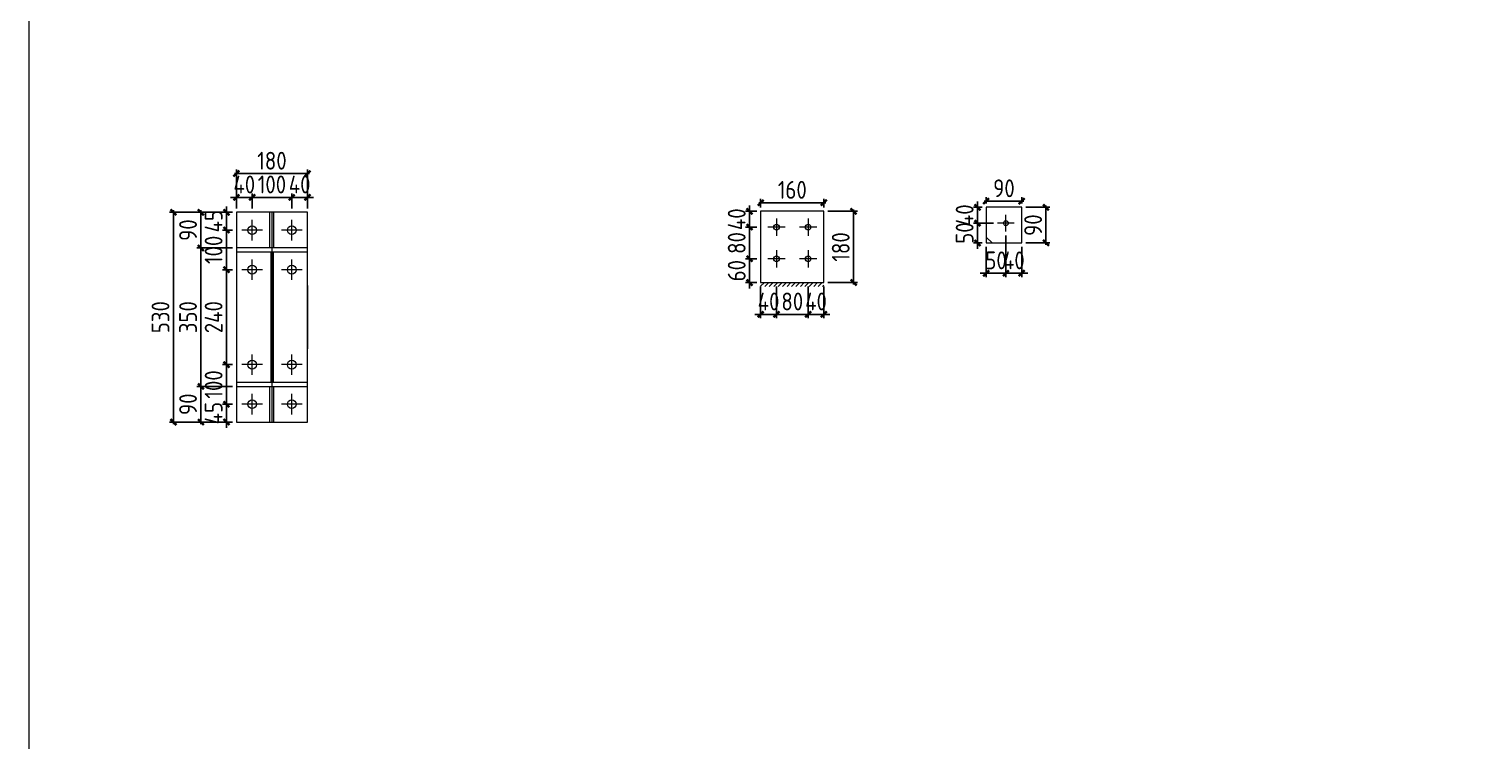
# Model space of a CAD drawing. Extents: x 485428 to 797698, y 56414 to 211814.
# Drawn here: x 763438 to 770791, y 123828 to 127425 of the extents above; entities that cross this region are included whole.
import ezdxf

# ---------------------------------------------------------------- set-up
doc = ezdxf.new("R2010")
doc.units = 0
doc.header["$LTSCALE"] = 1000
doc.header["$MEASUREMENT"] = 0
doc.styles.get("Standard").update_dxf_attribs({"font": 'gbenor.shx', "bigfont": 'gbcbig.shx'})
doc.dimstyles.get("Standard").update_dxf_attribs({"dimscale": 100, "dimtxt": 2, "dimasz": 0.4, "dimexe": 0.5, "dimexo": 1, "dimgap": 0.5, "dimtad": 1, "dimdec": 0, "dimzin": 0, "dimdsep": 46, "dimtxsty": 'Standard', "dimblk": 'ARCHTICK', "dimcen": 0.09, "dimadec": 0, "dimazin": 0, "dimtfac": 1, "dimtdec": 0, "dimtix": 1, "dimtmove": 2, "dimatfit": 3, "dimfxl": 1, "dimtolj": 1, "dimtzin": 0, "dimarcsym": 0})

# ---------------------------------------------------------------- blocks, each defined once
blk = doc.blocks.new('_ArchTick')
at = {"color": 0, "linetype": 'ByBlock', "const_width": 0.4}
blk.add_lwpolyline([(-0.5, -0.5), (0.5, 0.5)], dxfattribs=at)
blk = doc.blocks.new('*D2574')
at = {"color": 3, "lineweight": -2}
for p, q in [((764486.5, 126574.8), (764456.5, 126574.8)), ((764486.5, 126519.3), (764486.5, 126594.8)), ((764486.5, 126574.8), (764566.5, 126574.8)), ((764566.5, 126519.3), (764566.5, 126594.8)), ((764566.5, 126574.8), (764596.5, 126574.8))]:
    blk.add_line(p, q, dxfattribs=at)
at = {"layer": 'Defpoints', "color": 0}
for p in [(764566.5, 126574.8), (764486.5, 126499.3), (764566.5, 126499.3)]:
    blk.add_point(p, dxfattribs=at)
at = {"color": 3, "lineweight": -2, "xscale": 30, "yscale": 30, "zscale": 30}
blk.add_blockref('_ArchTick', (764486.5, 126574.8), dxfattribs=at)
at = {"color": 3, "lineweight": -2, "xscale": 30, "yscale": 30, "zscale": 30, "rotation": 180}
blk.add_blockref('_ArchTick', (764566.5, 126574.8), dxfattribs=at)
at = {"color": 0, "lineweight": 15, "insert": (764526.5, 126639.8), "char_height": 90, "attachment_point": 5}
blk.add_mtext('\\A1;40', dxfattribs=at)
blk = doc.blocks.new('*D2549')
at = {"color": 3, "lineweight": -2}
for p, q in [((764556.5, 126574.8), (764776.5, 126574.8)), ((764566.5, 126519.3), (764566.5, 126594.8)), ((764766.5, 126519.3), (764766.5, 126594.8))]:
    blk.add_line(p, q, dxfattribs=at)
at = {"layer": 'Defpoints', "color": 0}
for p in [(764766.5, 126574.8), (764566.5, 126499.3), (764766.5, 126499.3)]:
    blk.add_point(p, dxfattribs=at)
at = {"color": 3, "lineweight": -2, "xscale": 30, "yscale": 30, "zscale": 30, "rotation": 180}
blk.add_blockref('_ArchTick', (764566.5, 126574.8), dxfattribs=at)
at = {"color": 3, "lineweight": -2, "xscale": 30, "yscale": 30, "zscale": 30}
blk.add_blockref('_ArchTick', (764766.5, 126574.8), dxfattribs=at)
at = {"color": 0, "lineweight": 15, "insert": (764666.5, 126639.8), "char_height": 90, "attachment_point": 5}
blk.add_mtext('\\A1;100', dxfattribs=at)
blk = doc.blocks.new('*D2575')
at = {"color": 3, "lineweight": -2}
for p, q in [((764766.5, 126574.8), (764736.5, 126574.8)), ((764766.5, 126519.3), (764766.5, 126594.8)), ((764766.5, 126574.8), (764846.5, 126574.8)), ((764846.5, 126519.3), (764846.5, 126594.8)), ((764846.5, 126574.8), (764876.5, 126574.8))]:
    blk.add_line(p, q, dxfattribs=at)
at = {"layer": 'Defpoints', "color": 0}
for p in [(764846.5, 126574.8), (764766.5, 126499.3), (764846.5, 126499.3)]:
    blk.add_point(p, dxfattribs=at)
at = {"color": 3, "lineweight": -2, "xscale": 30, "yscale": 30, "zscale": 30}
blk.add_blockref('_ArchTick', (764766.5, 126574.8), dxfattribs=at)
at = {"color": 3, "lineweight": -2, "xscale": 30, "yscale": 30, "zscale": 30, "rotation": 180}
blk.add_blockref('_ArchTick', (764846.5, 126574.8), dxfattribs=at)
at = {"color": 0, "lineweight": 15, "insert": (764806.5, 126639.8), "char_height": 90, "attachment_point": 5}
blk.add_mtext('\\A1;40', dxfattribs=at)
blk = doc.blocks.new('*D2550')
at = {"color": 3, "lineweight": -2}
for p, q in [((764466.5, 126499.3), (764416.5, 126499.3)), ((764436.5, 126499.3), (764436.5, 126529.3)), ((764436.5, 126499.3), (764436.5, 126409.3)), ((764466.5, 126409.3), (764416.5, 126409.3)), ((764436.5, 126409.3), (764436.5, 126379.3))]:
    blk.add_line(p, q, dxfattribs=at)
at = {"layer": 'Defpoints', "color": 0}
for p in [(764486.5, 126499.3), (764436.5, 126409.3), (764486.5, 126409.3)]:
    blk.add_point(p, dxfattribs=at)
at = {"color": 3, "lineweight": -2, "xscale": 30, "yscale": 30, "zscale": 30}
for p, rotation in [((764436.5, 126499.3), 270), ((764436.5, 126409.3), 90)]:
    blk.add_blockref('_ArchTick', p, dxfattribs=dict(at, rotation=rotation))
at = {"color": 0, "lineweight": 15, "insert": (764371.5, 126454.3), "char_height": 90, "attachment_point": 5, "rotation": 90}
blk.add_mtext('\\A1;45', dxfattribs=at)
blk = doc.blocks.new('*D2551')
at = {"color": 3, "lineweight": -2}
for p, q in [((764466.5, 126409.3), (764416.5, 126409.3)), ((764436.5, 126419.3), (764436.5, 126199.3)), ((764466.5, 126209.3), (764416.5, 126209.3))]:
    blk.add_line(p, q, dxfattribs=at)
at = {"layer": 'Defpoints', "color": 0}
for p in [(764486.5, 126409.3), (764436.5, 126209.3), (764486.5, 126209.3)]:
    blk.add_point(p, dxfattribs=at)
at = {"color": 3, "lineweight": -2, "xscale": 30, "yscale": 30, "zscale": 30}
for p, rotation in [((764436.5, 126409.3), 90), ((764436.5, 126209.3), 270)]:
    blk.add_blockref('_ArchTick', p, dxfattribs=dict(at, rotation=rotation))
at = {"color": 0, "lineweight": 15, "insert": (764371.5, 126309.3), "char_height": 90, "attachment_point": 5, "rotation": 90}
blk.add_mtext('\\A1;100', dxfattribs=at)
blk = doc.blocks.new('*D2552')
at = {"color": 3, "lineweight": -2}
for p, q in [((764466.5, 126209.3), (764416.5, 126209.3)), ((764436.5, 126219.3), (764436.5, 125719.3)), ((764466.5, 125729.3), (764416.5, 125729.3))]:
    blk.add_line(p, q, dxfattribs=at)
at = {"layer": 'Defpoints', "color": 0}
for p in [(764486.5, 126209.3), (764436.5, 125729.3), (764486.5, 125729.3)]:
    blk.add_point(p, dxfattribs=at)
at = {"color": 3, "lineweight": -2, "xscale": 30, "yscale": 30, "zscale": 30}
for p, rotation in [((764436.5, 126209.3), 90), ((764436.5, 125729.3), 270)]:
    blk.add_blockref('_ArchTick', p, dxfattribs=dict(at, rotation=rotation))
at = {"color": 0, "lineweight": 15, "insert": (764371.5, 125969.3), "char_height": 90, "attachment_point": 5, "rotation": 90}
blk.add_mtext('\\A1;240', dxfattribs=at)
blk = doc.blocks.new('*D2553')
at = {"color": 3, "lineweight": -2}
for p, q in [((764466.5, 125729.3), (764416.5, 125729.3)), ((764436.5, 125739.3), (764436.5, 125519.3)), ((764466.5, 125529.3), (764416.5, 125529.3))]:
    blk.add_line(p, q, dxfattribs=at)
at = {"layer": 'Defpoints', "color": 0}
for p in [(764486.5, 125729.3), (764436.5, 125529.3), (764486.5, 125529.3)]:
    blk.add_point(p, dxfattribs=at)
at = {"color": 3, "lineweight": -2, "xscale": 30, "yscale": 30, "zscale": 30}
for p, rotation in [((764436.5, 125729.3), 90), ((764436.5, 125529.3), 270)]:
    blk.add_blockref('_ArchTick', p, dxfattribs=dict(at, rotation=rotation))
at = {"color": 0, "lineweight": 15, "insert": (764371.5, 125629.3), "char_height": 90, "attachment_point": 5, "rotation": 90}
blk.add_mtext('\\A1;100', dxfattribs=at)
blk = doc.blocks.new('*D2576')
at = {"color": 3, "lineweight": -2}
for p, q in [((764466.5, 125529.3), (764416.5, 125529.3)), ((764436.5, 125529.3), (764436.5, 125559.3)), ((764436.5, 125529.3), (764436.5, 125439.3)), ((764466.5, 125439.3), (764416.5, 125439.3)), ((764436.5, 125439.3), (764436.5, 125409.3))]:
    blk.add_line(p, q, dxfattribs=at)
at = {"layer": 'Defpoints', "color": 0}
for p in [(764486.5, 125529.3), (764436.5, 125439.3), (764486.5, 125439.3)]:
    blk.add_point(p, dxfattribs=at)
at = {"color": 3, "lineweight": -2, "xscale": 30, "yscale": 30, "zscale": 30}
for p, rotation in [((764436.5, 125529.3), 270), ((764436.5, 125439.3), 90)]:
    blk.add_blockref('_ArchTick', p, dxfattribs=dict(at, rotation=rotation))
at = {"color": 0, "lineweight": 15, "insert": (764371.5, 125484.3), "char_height": 90, "attachment_point": 5, "rotation": 90}
blk.add_mtext('\\A1;45', dxfattribs=at)
blk = doc.blocks.new('*D2577')
at = {"color": 3, "lineweight": -2}
for p, q in [((764466.5, 126499.3), (764287.1, 126499.3)), ((764307.1, 126509.3), (764307.1, 126309.3)), ((764466.5, 126319.3), (764287.1, 126319.3))]:
    blk.add_line(p, q, dxfattribs=at)
at = {"layer": 'Defpoints', "color": 0}
for p in [(764486.5, 126499.3), (764307.1, 126319.3), (764486.5, 126319.3)]:
    blk.add_point(p, dxfattribs=at)
at = {"color": 3, "lineweight": -2, "xscale": 30, "yscale": 30, "zscale": 30}
for p, rotation in [((764307.1, 126499.3), 90), ((764307.1, 126319.3), 270)]:
    blk.add_blockref('_ArchTick', p, dxfattribs=dict(at, rotation=rotation))
at = {"color": 0, "lineweight": 15, "insert": (764242.1, 126409.3), "char_height": 90, "attachment_point": 5, "rotation": 90}
blk.add_mtext('\\A1;90', dxfattribs=at)
blk = doc.blocks.new('*D2578')
at = {"color": 3, "lineweight": -2}
for p, q in [((764466.5, 126319.3), (764287.1, 126319.3)), ((764307.1, 126329.3), (764307.1, 125609.3)), ((764466.5, 125619.3), (764287.1, 125619.3))]:
    blk.add_line(p, q, dxfattribs=at)
at = {"layer": 'Defpoints', "color": 0}
for p in [(764486.5, 126319.3), (764307.1, 125619.3), (764486.5, 125619.3)]:
    blk.add_point(p, dxfattribs=at)
at = {"color": 3, "lineweight": -2, "xscale": 30, "yscale": 30, "zscale": 30}
for p, rotation in [((764307.1, 126319.3), 90), ((764307.1, 125619.3), 270)]:
    blk.add_blockref('_ArchTick', p, dxfattribs=dict(at, rotation=rotation))
at = {"color": 0, "lineweight": 15, "insert": (764242.1, 125969.3), "char_height": 90, "attachment_point": 5, "rotation": 90}
blk.add_mtext('\\A1;350', dxfattribs=at)
blk = doc.blocks.new('*D2579')
at = {"color": 3, "lineweight": -2}
for p, q in [((764466.5, 125619.3), (764287.1, 125619.3)), ((764307.1, 125629.3), (764307.1, 125429.3)), ((764466.5, 125439.3), (764287.1, 125439.3))]:
    blk.add_line(p, q, dxfattribs=at)
at = {"layer": 'Defpoints', "color": 0}
for p in [(764486.5, 125619.3), (764307.1, 125439.3), (764486.5, 125439.3)]:
    blk.add_point(p, dxfattribs=at)
at = {"color": 3, "lineweight": -2, "xscale": 30, "yscale": 30, "zscale": 30}
for p, rotation in [((764307.1, 125619.3), 90), ((764307.1, 125439.3), 270)]:
    blk.add_blockref('_ArchTick', p, dxfattribs=dict(at, rotation=rotation))
at = {"color": 0, "lineweight": 15, "insert": (764242.1, 125529.3), "char_height": 90, "attachment_point": 5, "rotation": 90}
blk.add_mtext('\\A1;90', dxfattribs=at)
blk = doc.blocks.new('*D2580')
at = {"color": 3, "lineweight": -2}
for p, q in [((764466.5, 126499.3), (764147.9, 126499.3)), ((764167.9, 126509.3), (764167.9, 125429.3)), ((764466.5, 125439.3), (764147.9, 125439.3))]:
    blk.add_line(p, q, dxfattribs=at)
at = {"layer": 'Defpoints', "color": 0}
for p in [(764486.5, 126499.3), (764167.9, 125439.3), (764486.5, 125439.3)]:
    blk.add_point(p, dxfattribs=at)
at = {"color": 3, "lineweight": -2, "xscale": 30, "yscale": 30, "zscale": 30}
for p, rotation in [((764167.9, 126499.3), 90), ((764167.9, 125439.3), 270)]:
    blk.add_blockref('_ArchTick', p, dxfattribs=dict(at, rotation=rotation))
at = {"color": 0, "lineweight": 15, "insert": (764102.9, 125969.3), "char_height": 90, "attachment_point": 5, "rotation": 90}
blk.add_mtext('\\A1;530', dxfattribs=at)
blk = doc.blocks.new('*D2581')
at = {"color": 3, "lineweight": -2}
for p, q in [((764486.5, 126519.3), (764486.5, 126714.9)), ((764846.5, 126519.3), (764846.5, 126714.9)), ((764856.5, 126694.9), (764476.5, 126694.9))]:
    blk.add_line(p, q, dxfattribs=at)
at = {"layer": 'Defpoints', "color": 0}
for p in [(764486.5, 126694.9), (764486.5, 126499.3), (764846.5, 126499.3)]:
    blk.add_point(p, dxfattribs=at)
at = {"color": 3, "lineweight": -2, "xscale": 30, "yscale": 30, "zscale": 30, "rotation": 180}
blk.add_blockref('_ArchTick', (764486.5, 126694.9), dxfattribs=at)
at = {"color": 3, "lineweight": -2, "xscale": 30, "yscale": 30, "zscale": 30}
blk.add_blockref('_ArchTick', (764846.5, 126694.9), dxfattribs=at)
at = {"color": 0, "lineweight": 15, "insert": (764666.5, 126759.9), "char_height": 90, "attachment_point": 5}
blk.add_mtext('\\A1;180', dxfattribs=at)
blk = doc.blocks.new('*D2582')
at = {"color": 3, "lineweight": -2}
for p, q in [((767138.3, 126124.2), (767138.3, 125963.6)), ((767218.3, 126124.2), (767218.3, 125963.6)), ((767138.3, 125983.6), (767108.3, 125983.6)), ((767138.3, 125983.6), (767218.3, 125983.6)), ((767218.3, 125983.6), (767248.3, 125983.6))]:
    blk.add_line(p, q, dxfattribs=at)
at = {"layer": 'Defpoints', "color": 0}
for p in [(767138.3, 126144.2), (767218.3, 126144.2), (767218.3, 125983.6)]:
    blk.add_point(p, dxfattribs=at)
at = {"color": 3, "lineweight": -2, "xscale": 30, "yscale": 30, "zscale": 30}
blk.add_blockref('_ArchTick', (767138.3, 125983.6), dxfattribs=at)
at = {"color": 3, "lineweight": -2, "xscale": 30, "yscale": 30, "zscale": 30, "rotation": 180}
blk.add_blockref('_ArchTick', (767218.3, 125983.6), dxfattribs=at)
at = {"color": 0, "lineweight": 15, "insert": (767178.3, 126048.6), "char_height": 90, "attachment_point": 5}
blk.add_mtext('\\A1;40', dxfattribs=at)
blk = doc.blocks.new('*D2554')
at = {"color": 3, "lineweight": -2}
for p, q in [((767218.3, 126124.2), (767218.3, 125963.6)), ((767378.3, 126124.2), (767378.3, 125963.6)), ((767208.3, 125983.6), (767388.3, 125983.6))]:
    blk.add_line(p, q, dxfattribs=at)
at = {"layer": 'Defpoints', "color": 0}
for p in [(767218.3, 126144.2), (767378.3, 126144.2), (767378.3, 125983.6)]:
    blk.add_point(p, dxfattribs=at)
at = {"color": 3, "lineweight": -2, "xscale": 30, "yscale": 30, "zscale": 30, "rotation": 180}
blk.add_blockref('_ArchTick', (767218.3, 125983.6), dxfattribs=at)
at = {"color": 3, "lineweight": -2, "xscale": 30, "yscale": 30, "zscale": 30}
blk.add_blockref('_ArchTick', (767378.3, 125983.6), dxfattribs=at)
at = {"color": 0, "lineweight": 15, "insert": (767298.3, 126048.6), "char_height": 90, "attachment_point": 5}
blk.add_mtext('\\A1;80', dxfattribs=at)
blk = doc.blocks.new('*D2555')
at = {"color": 3, "lineweight": -2}
for p, q in [((767378.3, 126124.2), (767378.3, 125963.6)), ((767458.3, 126124.2), (767458.3, 125963.6)), ((767378.3, 125983.6), (767348.3, 125983.6)), ((767378.3, 125983.6), (767458.3, 125983.6)), ((767458.3, 125983.6), (767488.3, 125983.6))]:
    blk.add_line(p, q, dxfattribs=at)
at = {"layer": 'Defpoints', "color": 0}
for p in [(767378.3, 126144.2), (767458.3, 126144.2), (767458.3, 125983.6)]:
    blk.add_point(p, dxfattribs=at)
at = {"color": 3, "lineweight": -2, "xscale": 30, "yscale": 30, "zscale": 30}
blk.add_blockref('_ArchTick', (767378.3, 125983.6), dxfattribs=at)
at = {"color": 3, "lineweight": -2, "xscale": 30, "yscale": 30, "zscale": 30, "rotation": 180}
blk.add_blockref('_ArchTick', (767458.3, 125983.6), dxfattribs=at)
at = {"color": 0, "lineweight": 15, "insert": (767418.3, 126048.6), "char_height": 90, "attachment_point": 5}
blk.add_mtext('\\A1;40', dxfattribs=at)
blk = doc.blocks.new('*D2556')
at = {"color": 3, "lineweight": -2}
for p, q in [((767118.3, 126264.2), (767062.1, 126264.2)), ((767082.1, 126264.2), (767082.1, 126294.2)), ((767082.1, 126144.2), (767082.1, 126264.2)), ((767118.3, 126144.2), (767062.1, 126144.2)), ((767082.1, 126144.2), (767082.1, 126114.2))]:
    blk.add_line(p, q, dxfattribs=at)
at = {"layer": 'Defpoints', "color": 0}
for p in [(767082.1, 126264.2), (767138.3, 126264.2), (767138.3, 126144.2)]:
    blk.add_point(p, dxfattribs=at)
at = {"color": 3, "lineweight": -2, "xscale": 30, "yscale": 30, "zscale": 30}
for p, rotation in [((767082.1, 126264.2), 270), ((767082.1, 126144.2), 90)]:
    blk.add_blockref('_ArchTick', p, dxfattribs=dict(at, rotation=rotation))
at = {"color": 0, "lineweight": 15, "insert": (767017.1, 126204.2), "char_height": 90, "attachment_point": 5, "rotation": 90}
blk.add_mtext('\\A1;60', dxfattribs=at)
blk = doc.blocks.new('*D2557')
at = {"color": 3, "lineweight": -2}
for p, q in [((767118.3, 126424.2), (767062.1, 126424.2)), ((767082.1, 126254.2), (767082.1, 126434.2)), ((767118.3, 126264.2), (767062.1, 126264.2))]:
    blk.add_line(p, q, dxfattribs=at)
at = {"layer": 'Defpoints', "color": 0}
for p in [(767082.1, 126424.2), (767138.3, 126424.2), (767138.3, 126264.2)]:
    blk.add_point(p, dxfattribs=at)
at = {"color": 3, "lineweight": -2, "xscale": 30, "yscale": 30, "zscale": 30}
for p, rotation in [((767082.1, 126424.2), 90), ((767082.1, 126264.2), 270)]:
    blk.add_blockref('_ArchTick', p, dxfattribs=dict(at, rotation=rotation))
at = {"color": 0, "lineweight": 15, "insert": (767017.1, 126344.2), "char_height": 90, "attachment_point": 5, "rotation": 90}
blk.add_mtext('\\A1;80', dxfattribs=at)
blk = doc.blocks.new('*D2583')
at = {"color": 3, "lineweight": -2}
for p, q in [((767118.3, 126504.2), (767062.1, 126504.2)), ((767082.1, 126504.2), (767082.1, 126534.2)), ((767082.1, 126424.2), (767082.1, 126504.2)), ((767118.3, 126424.2), (767062.1, 126424.2)), ((767082.1, 126424.2), (767082.1, 126394.2))]:
    blk.add_line(p, q, dxfattribs=at)
at = {"layer": 'Defpoints', "color": 0}
for p in [(767082.1, 126504.2), (767138.3, 126504.2), (767138.3, 126424.2)]:
    blk.add_point(p, dxfattribs=at)
at = {"color": 3, "lineweight": -2, "xscale": 30, "yscale": 30, "zscale": 30}
for p, rotation in [((767082.1, 126504.2), 270), ((767082.1, 126424.2), 90)]:
    blk.add_blockref('_ArchTick', p, dxfattribs=dict(at, rotation=rotation))
at = {"color": 0, "lineweight": 15, "insert": (767017.1, 126464.2), "char_height": 90, "attachment_point": 5, "rotation": 90}
blk.add_mtext('\\A1;40', dxfattribs=at)
blk = doc.blocks.new('*D2584')
at = {"color": 3, "lineweight": -2}
for p, q in [((767138.3, 126524.2), (767138.3, 126567.8)), ((767458.3, 126524.2), (767458.3, 126567.8)), ((767468.3, 126547.8), (767128.3, 126547.8))]:
    blk.add_line(p, q, dxfattribs=at)
at = {"layer": 'Defpoints', "color": 0}
for p in [(767138.3, 126547.8), (767138.3, 126504.2), (767458.3, 126504.2)]:
    blk.add_point(p, dxfattribs=at)
at = {"color": 3, "lineweight": -2, "xscale": 30, "yscale": 30, "zscale": 30, "rotation": 180}
blk.add_blockref('_ArchTick', (767138.3, 126547.8), dxfattribs=at)
at = {"color": 3, "lineweight": -2, "xscale": 30, "yscale": 30, "zscale": 30}
blk.add_blockref('_ArchTick', (767458.3, 126547.8), dxfattribs=at)
at = {"color": 0, "lineweight": 15, "insert": (767298.3, 126612.8), "char_height": 90, "attachment_point": 5}
blk.add_mtext('\\A1;160', dxfattribs=at)
blk = doc.blocks.new('*D2558')
at = {"color": 3, "lineweight": -2}
for p, q in [((767478.3, 126504.2), (767628.3, 126504.2)), ((767608.3, 126514.2), (767608.3, 126134.2)), ((767478.3, 126144.2), (767628.3, 126144.2))]:
    blk.add_line(p, q, dxfattribs=at)
at = {"layer": 'Defpoints', "color": 0}
for p in [(767458.3, 126504.2), (767458.3, 126144.2), (767608.3, 126144.2)]:
    blk.add_point(p, dxfattribs=at)
at = {"color": 3, "lineweight": -2, "xscale": 30, "yscale": 30, "zscale": 30}
for p, rotation in [((767608.3, 126504.2), 90), ((767608.3, 126144.2), 270)]:
    blk.add_blockref('_ArchTick', p, dxfattribs=dict(at, rotation=rotation))
at = {"color": 0, "lineweight": 15, "insert": (767543.3, 126324.2), "char_height": 90, "attachment_point": 5, "rotation": 90}
blk.add_mtext('\\A1;180', dxfattribs=at)
blk = doc.blocks.new('*D2585')
at = {"color": 3, "lineweight": -2}
for p, q in [((768378.8, 126382.4), (768378.8, 126171.3)), ((768278.8, 126324.4), (768278.8, 126171.3)), ((768278.8, 126191.3), (768248.8, 126191.3)), ((768278.8, 126191.3), (768378.8, 126191.3)), ((768378.8, 126191.3), (768408.8, 126191.3))]:
    blk.add_line(p, q, dxfattribs=at)
at = {"layer": 'Defpoints', "color": 0}
for p in [(768278.8, 126344.4), (768378.8, 126402.4), (768378.8, 126191.3)]:
    blk.add_point(p, dxfattribs=at)
at = {"color": 3, "lineweight": -2, "xscale": 30, "yscale": 30, "zscale": 30}
blk.add_blockref('_ArchTick', (768278.8, 126191.3), dxfattribs=at)
at = {"color": 3, "lineweight": -2, "xscale": 30, "yscale": 30, "zscale": 30, "rotation": 180}
blk.add_blockref('_ArchTick', (768378.8, 126191.3), dxfattribs=at)
at = {"color": 0, "lineweight": 15, "insert": (768328.8, 126256.3), "char_height": 90, "attachment_point": 5}
blk.add_mtext('\\A1;50', dxfattribs=at)
blk = doc.blocks.new('*D2586')
at = {"color": 3, "lineweight": -2}
for p, q in [((768378.8, 126382.4), (768378.8, 126171.3)), ((768458.8, 126324.4), (768458.8, 126171.3)), ((768378.8, 126191.3), (768348.8, 126191.3)), ((768378.8, 126191.3), (768458.8, 126191.3)), ((768458.8, 126191.3), (768488.8, 126191.3))]:
    blk.add_line(p, q, dxfattribs=at)
at = {"layer": 'Defpoints', "color": 0}
for p in [(768378.8, 126402.4), (768458.8, 126344.4), (768458.8, 126191.3)]:
    blk.add_point(p, dxfattribs=at)
at = {"color": 3, "lineweight": -2, "xscale": 30, "yscale": 30, "zscale": 30}
blk.add_blockref('_ArchTick', (768378.8, 126191.3), dxfattribs=at)
at = {"color": 3, "lineweight": -2, "xscale": 30, "yscale": 30, "zscale": 30, "rotation": 180}
blk.add_blockref('_ArchTick', (768458.8, 126191.3), dxfattribs=at)
at = {"color": 0, "lineweight": 15, "insert": (768418.8, 126256.3), "char_height": 90, "attachment_point": 5}
blk.add_mtext('\\A1;40', dxfattribs=at)
blk = doc.blocks.new('*D2587')
at = {"color": 3, "lineweight": -2}
for p, q in [((768316.8, 126444.4), (768215, 126444.4)), ((768235, 126444.4), (768235, 126474.4)), ((768235, 126344.4), (768235, 126444.4)), ((768258.8, 126344.4), (768215, 126344.4)), ((768235, 126344.4), (768235, 126314.4))]:
    blk.add_line(p, q, dxfattribs=at)
at = {"layer": 'Defpoints', "color": 0}
for p in [(768235, 126444.4), (768336.8, 126444.4), (768278.8, 126344.4)]:
    blk.add_point(p, dxfattribs=at)
at = {"color": 3, "lineweight": -2, "xscale": 30, "yscale": 30, "zscale": 30}
for p, rotation in [((768235, 126444.4), 270), ((768235, 126344.4), 90)]:
    blk.add_blockref('_ArchTick', p, dxfattribs=dict(at, rotation=rotation))
at = {"color": 0, "lineweight": 15, "insert": (768170, 126394.4), "char_height": 90, "attachment_point": 5, "rotation": 90}
blk.add_mtext('\\A1;50', dxfattribs=at)
blk = doc.blocks.new('*D2588')
at = {"color": 3, "lineweight": -2}
for p, q in [((768235, 126524.4), (768235, 126554.4)), ((768258.8, 126524.4), (768215, 126524.4)), ((768235, 126444.4), (768235, 126524.4)), ((768316.8, 126444.4), (768215, 126444.4)), ((768235, 126444.4), (768235, 126414.4))]:
    blk.add_line(p, q, dxfattribs=at)
at = {"layer": 'Defpoints', "color": 0}
for p in [(768235, 126524.4), (768278.8, 126524.4), (768336.8, 126444.4)]:
    blk.add_point(p, dxfattribs=at)
at = {"color": 3, "lineweight": -2, "xscale": 30, "yscale": 30, "zscale": 30}
for p, rotation in [((768235, 126524.4), 270), ((768235, 126444.4), 90)]:
    blk.add_blockref('_ArchTick', p, dxfattribs=dict(at, rotation=rotation))
at = {"color": 0, "lineweight": 15, "insert": (768170, 126484.4), "char_height": 90, "attachment_point": 5, "rotation": 90}
blk.add_mtext('\\A1;40', dxfattribs=at)
blk = doc.blocks.new('*D2589')
at = {"color": 3, "lineweight": -2}
for p, q in [((768268.8, 126555.6), (768468.8, 126555.6)), ((768278.8, 126544.4), (768278.8, 126575.6)), ((768458.8, 126544.4), (768458.8, 126575.6))]:
    blk.add_line(p, q, dxfattribs=at)
at = {"layer": 'Defpoints', "color": 0}
for p in [(768458.8, 126555.6), (768278.8, 126524.4), (768458.8, 126524.4)]:
    blk.add_point(p, dxfattribs=at)
at = {"color": 3, "lineweight": -2, "xscale": 30, "yscale": 30, "zscale": 30, "rotation": 180}
blk.add_blockref('_ArchTick', (768278.8, 126555.6), dxfattribs=at)
at = {"color": 3, "lineweight": -2, "xscale": 30, "yscale": 30, "zscale": 30}
blk.add_blockref('_ArchTick', (768458.8, 126555.6), dxfattribs=at)
at = {"color": 0, "lineweight": 15, "insert": (768368.8, 126620.6), "char_height": 90, "attachment_point": 5}
blk.add_mtext('\\A1;90', dxfattribs=at)
blk = doc.blocks.new('*D2590')
at = {"color": 3, "lineweight": -2}
for p, q in [((768478.8, 126524.4), (768601.4, 126524.4)), ((768581.4, 126334.4), (768581.4, 126534.4)), ((768478.8, 126344.4), (768601.4, 126344.4))]:
    blk.add_line(p, q, dxfattribs=at)
at = {"layer": 'Defpoints', "color": 0}
for p in [(768458.8, 126524.4), (768581.4, 126524.4), (768458.8, 126344.4)]:
    blk.add_point(p, dxfattribs=at)
at = {"color": 3, "lineweight": -2, "xscale": 30, "yscale": 30, "zscale": 30}
for p, rotation in [((768581.4, 126524.4), 90), ((768581.4, 126344.4), 270)]:
    blk.add_blockref('_ArchTick', p, dxfattribs=dict(at, rotation=rotation))
at = {"color": 0, "lineweight": 15, "insert": (768516.4, 126434.4), "char_height": 90, "attachment_point": 5, "rotation": 90}
blk.add_mtext('\\A1;90', dxfattribs=at)

msp = doc.modelspace()

# ---------------------------------------------------------------- hatches: boundary and pattern name
at = {"lineweight": 15}
h = msp.add_hatch(dxfattribs=at)
h.set_pattern_fill('ANSI31', color=256, scale=10, style=0)
h.set_pattern_definition([(45, (284553.542, -69158.43), (-11.22532015, 11.22532015), [])])
h.paths.add_polyline_path([(767458.3, 126144.2), (767448, 126144.2), (767458.3, 126130.9)], flags=17)
h.paths.add_polyline_path([(767448, 126144.2), (767138.3, 126144.2), (767138.3, 126124.2), (767458.3, 126124.2), (767458.3, 126130.9)])

# ---------------------------------------------------------------- linework, layer by layer
for p, q in [((764486.5, 126499.3), (764486.5, 125439.3)), ((764846.5, 126499.3), (764486.5, 126499.3)), ((764846.5, 125439.3), (764846.5, 126499.3)), ((767138.3, 126504.2), (767138.3, 126144.2)), ((767458.3, 126504.2), (767138.3, 126504.2)), ((767458.3, 126144.2), (767458.3, 126504.2)), ((768278.8, 126524.4), (768278.8, 126344.4)), ((768458.8, 126524.4), (768278.8, 126524.4)), ((768378.8, 126402.4), (768378.8, 126486.4)), ((768458.8, 126344.4), (768458.8, 126524.4)), ((764618.5, 126409.3), (764514.5, 126409.3)), ((764566.5, 126357.3), (764566.5, 126461.3)), ((764818.5, 126409.3), (764714.5, 126409.3)), ((764766.5, 126357.3), (764766.5, 126461.3)), ((767262.3, 126424.2), (767174.3, 126424.2)), ((767218.3, 126468.2), (767218.3, 126380.2)), ((767422.3, 126424.2), (767334.3, 126424.2)), ((767378.3, 126468.2), (767378.3, 126380.2)), ((768420.8, 126444.4), (768336.8, 126444.4)), ((768278.8, 126374.4), (768308.8, 126344.4)), ((768278.8, 126344.4), (768458.8, 126344.4)), ((764566.5, 126157.3), (764566.5, 126261.3)), ((764766.5, 126157.3), (764766.5, 126261.3)), ((767262.3, 126264.2), (767174.3, 126264.2)), ((767218.3, 126308.2), (767218.3, 126220.2)), ((767422.3, 126264.2), (767334.3, 126264.2)), ((767378.3, 126308.2), (767378.3, 126220.2)), ((764618.5, 126209.3), (764514.5, 126209.3)), ((764818.5, 126209.3), (764714.5, 126209.3)), ((764846.5, 126129.3), (764846.5, 125809.3)), ((767138.3, 126144.2), (767458.3, 126144.2)), ((764566.5, 125677.3), (764566.5, 125781.3)), ((764766.5, 125677.3), (764766.5, 125781.3)), ((764618.5, 125729.3), (764514.5, 125729.3)), ((764818.5, 125729.3), (764714.5, 125729.3)), ((764618.5, 125529.3), (764514.5, 125529.3)), ((764566.5, 125477.3), (764566.5, 125581.3)), ((764818.5, 125529.3), (764714.5, 125529.3)), ((764766.5, 125477.3), (764766.5, 125581.3)), ((764486.5, 125439.3), (764846.5, 125439.3))]:
    msp.add_line(p, q, dxfattribs=at)
at = {"color": 2, "lineweight": 15}
for p, q in [((764656.5, 126319.3), (764656.5, 126499.3)), ((764676.5, 126319.3), (764676.5, 126499.3)), ((764656.5, 125439.3), (764656.5, 125619.3)), ((764676.5, 125439.3), (764676.5, 125619.3)), ((764656.5, 125439.3), (764676.5, 125439.3))]:
    msp.add_line(p, q, dxfattribs=at)
at = {"color": 1, "lineweight": 15}
msp.add_line((764666.5, 126499.3), (764666.5, 125439.3), dxfattribs=at)
at = {"color": 4, "lineweight": 15}
for p, q in [((764666.5, 126319.3), (764486.5, 126319.3)), ((764486.5, 126319.3), (764486.5, 126299.3)), ((764486.5, 126299.3), (764846.5, 126299.3)), ((764660.5, 126299.3), (764660.5, 125639.3)), ((764846.5, 126319.3), (764666.5, 126319.3)), ((764672.5, 126299.3), (764672.5, 125639.3)), ((764846.5, 126299.3), (764846.5, 126319.3)), ((764846.5, 125639.3), (764486.5, 125639.3)), ((764486.5, 125639.3), (764486.5, 125619.3)), ((764486.5, 125619.3), (764666.5, 125619.3)), ((764666.5, 125619.3), (764846.5, 125619.3)), ((764846.5, 125619.3), (764846.5, 125639.3))]:
    msp.add_line(p, q, dxfattribs=at)
at = {"lineweight": 15}
msp.add_lwpolyline([(763438.1, 134114.2), (778288.1, 134114.2), (778288.1, 123614.2), (763438.1, 123614.2)], close=True, dxfattribs=at)
for centre, radius in [((764566.5, 126409.3), 22), ((764766.5, 126409.3), 22), ((767218.3, 126424.2), 14), ((767378.3, 126424.2), 14), ((768378.8, 126444.4), 12), ((767218.3, 126264.2), 14), ((767378.3, 126264.2), 14), ((764566.5, 126209.3), 22), ((764766.5, 126209.3), 22), ((764566.5, 125729.3), 22), ((764766.5, 125729.3), 22), ((764566.5, 125529.3), 22), ((764766.5, 125529.3), 22)]:
    msp.add_circle(centre, radius, dxfattribs=at)

# ---------------------------------------------------------------- dimensions: what is measured, and where the dimension line sits
for p1, p2, distance, picture, middle in [((764846.5, 126499.3), (764486.5, 126499.3), -195.6, '*D2581', (764666.5, 126759.9)), ((767458.3, 126504.2), (767138.3, 126504.2), -43.6, '*D2584', (767298.3, 126612.8)), ((768278.8, 126524.4), (768458.8, 126524.4), 31.2, '*D2589', (768368.8, 126620.6)), ((764486.5, 126499.3), (764486.5, 125439.3), -318.6, '*D2580', (764102.9, 125969.3)), ((767458.3, 126504.2), (767458.3, 126144.2), 150, '*D2558', (767543.3, 126324.2)), ((768458.8, 126344.4), (768458.8, 126524.4), -122.6, '*D2590', (768516.4, 126434.4))]:
    dim = msp.add_aligned_dim(p1=p1, p2=p2, distance=distance, dimstyle='Standard', override={"dimtxt": 0.9, "dimasz": 0.3, "dimexe": 0.2, "dimexo": 0.2, "dimgap": 0.2, "dimlfac": 0.5, "dimdle": 0.1, "dimclrd": 3, "dimclre": 3}, dxfattribs=at)
    dim.commit()
    dim.dimension.update_dxf_attribs({"geometry": picture, "text_midpoint": middle})
for base, p1, p2, picture, middle in [((764566.5, 126574.8), (764486.5, 126499.3), (764566.5, 126499.3), '*D2574', (764526.5, 126639.8)), ((764766.5, 126574.8), (764566.5, 126499.3), (764766.5, 126499.3), '*D2549', (764666.5, 126639.8)), ((764846.5, 126574.8), (764766.5, 126499.3), (764846.5, 126499.3), '*D2575', (764806.5, 126639.8)), ((768378.8, 126191.3), (768278.8, 126344.4), (768378.8, 126402.4), '*D2585', (768328.8, 126256.3)), ((768458.8, 126191.3), (768378.8, 126402.4), (768458.8, 126344.4), '*D2586', (768418.8, 126256.3)), ((767218.3, 125983.6), (767138.3, 126144.2), (767218.3, 126144.2), '*D2582', (767178.3, 126048.6)), ((767378.3, 125983.6), (767218.3, 126144.2), (767378.3, 126144.2), '*D2554', (767298.3, 126048.6)), ((767458.3, 125983.6), (767378.3, 126144.2), (767458.3, 126144.2), '*D2555', (767418.3, 126048.6))]:
    dim = msp.add_linear_dim(base=base, p1=p1, p2=p2, dimstyle='Standard', override={"dimtxt": 0.9, "dimasz": 0.3, "dimexe": 0.2, "dimexo": 0.2, "dimgap": 0.2, "dimlfac": 0.5, "dimdle": 0.1, "dimclrd": 3, "dimclre": 3}, dxfattribs=at)
    dim.commit()
    dim.dimension.update_dxf_attribs({"geometry": picture, "text_midpoint": middle})
for base, p1, p2, picture, middle in [((768235, 126524.4), (768336.8, 126444.4), (768278.8, 126524.4), '*D2588', (768170, 126484.4)), ((764307.1, 126319.3), (764486.5, 126499.3), (764486.5, 126319.3), '*D2577', (764242.1, 126409.3)), ((764436.5, 126409.3), (764486.5, 126499.3), (764486.5, 126409.3), '*D2550', (764371.5, 126454.3)), ((767082.1, 126504.2), (767138.3, 126424.2), (767138.3, 126504.2), '*D2583', (767017.1, 126464.2)), ((764436.5, 126209.3), (764486.5, 126409.3), (764486.5, 126209.3), '*D2551', (764371.5, 126309.3)), ((767082.1, 126424.2), (767138.3, 126264.2), (767138.3, 126424.2), '*D2557', (767017.1, 126344.2)), ((768235, 126444.4), (768278.8, 126344.4), (768336.8, 126444.4), '*D2587', (768170, 126394.4)), ((764307.1, 125619.3), (764486.5, 126319.3), (764486.5, 125619.3), '*D2578', (764242.1, 125969.3)), ((767082.1, 126264.2), (767138.3, 126144.2), (767138.3, 126264.2), '*D2556', (767017.1, 126204.2)), ((764436.5, 125729.3), (764486.5, 126209.3), (764486.5, 125729.3), '*D2552', (764371.5, 125969.3)), ((764436.5, 125529.3), (764486.5, 125729.3), (764486.5, 125529.3), '*D2553', (764371.5, 125629.3)), ((764307.1, 125439.3), (764486.5, 125619.3), (764486.5, 125439.3), '*D2579', (764242.1, 125529.3)), ((764436.5, 125439.3), (764486.5, 125529.3), (764486.5, 125439.3), '*D2576', (764371.5, 125484.3))]:
    dim = msp.add_linear_dim(base=base, p1=p1, p2=p2, angle=90, dimstyle='Standard', override={"dimtxt": 0.9, "dimasz": 0.3, "dimexe": 0.2, "dimexo": 0.2, "dimgap": 0.2, "dimlfac": 0.5, "dimdle": 0.1, "dimclrd": 3, "dimclre": 3}, dxfattribs=at)
    dim.commit()
    dim.dimension.update_dxf_attribs({"geometry": picture, "text_midpoint": middle})

doc.saveas('drawing.dxf')
